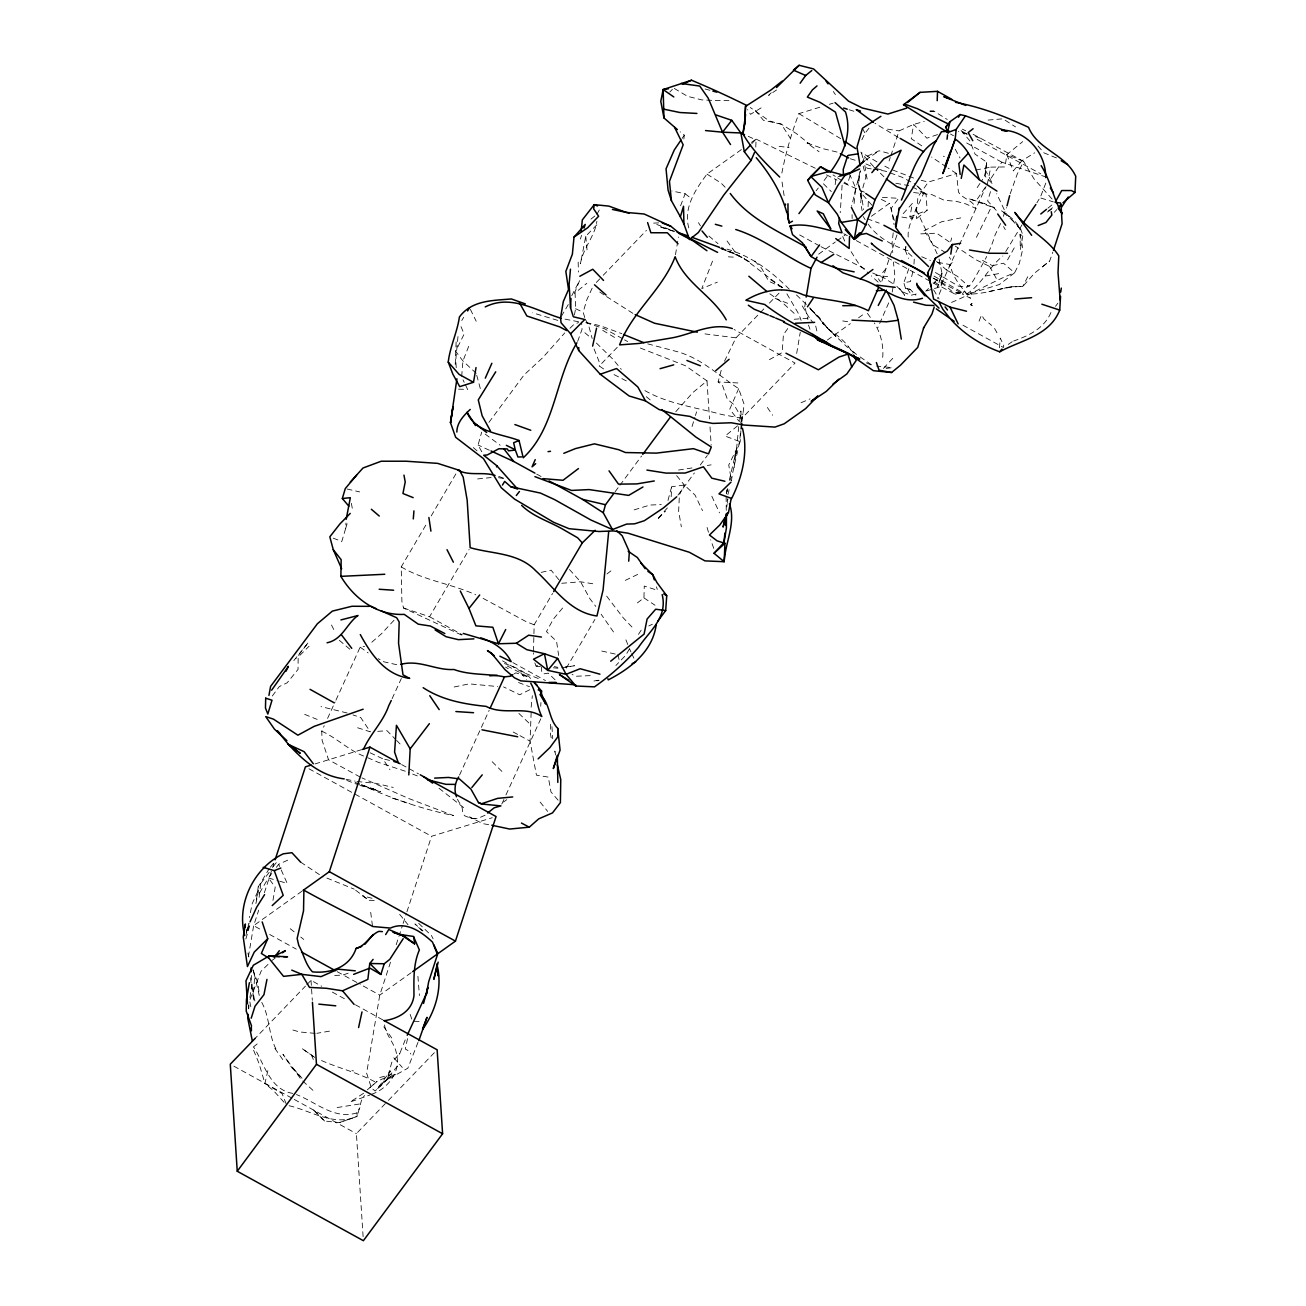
<?xml version="1.0" encoding="UTF-8"?>
<svg xmlns="http://www.w3.org/2000/svg" width="1306" height="1306" viewBox="0 0 1306 1306"><rect width="100%" height="100%" fill="white"/><g stroke="black" fill="none" stroke-linecap="round" stroke-linejoin="round"><path stroke-width="0.75" stroke-dasharray="5 3.75" d="M550.495 724.242L550.381 733.662L551.801 740.975M637.393 602.899L643.956 597.903L644.25 586.067L657.555 590.312L656.477 586.851M740.877 430.751L740.192 441.755L728.732 465.034L731.491 480.788C733.433 463.793 740.159 447.762 740.469 430.686M455.223 364.423L456.137 341.748M868.098 206.756L868.376 199.279M882.676 357.387C883.819 345.551 880.603 332.916 874.318 322.925M985.116 169.6L992.772 184.162L984.887 176.016L986.667 162.14L975.06 154.141L969.787 140.77L959.583 128.674M533.321 654.208L533.403 652.804M371.426 1094.297C387.115 1089.335 400.942 1071.981 396.665 1055.134C395.571 1043.004 384.503 1035.038 384.454 1022.827M671.186 496.688L671.643 486.73L684.344 485.032L695.086 495.17L702.514 510.646M859.266 176.163L858.858 185.044L861.617 200.079L858.009 181.893L860.458 170.629M533.485 651.253L534.154 624.79L552.585 593.43M913.988 264.09L914.282 258.441L905.107 249.968L905.793 246.442M540.733 706.317L540.945 702.514M246.556 934.149L246.916 928.403L246.556 931.929M333.242 538.154L341.797 541.451L345.633 528.522L345.976 522.988M734.886 458.977L735.392 452.154L733.972 470.127M558.086 800.17L550.969 791.893L548.308 777.103L536.44 775.16L530.073 741.171L531.199 711.248M727.458 502.663L727.801 498.827L726.756 506.908M999.465 347.837L1000.282 338.074L1003.792 345.829L1003.465 347.51L960.008 323.594M854.108 203.507L855.528 187.623L849.227 173.323M248.613 1008.64L248.973 1004.869M852.067 214.674L852.132 218.51M531.15 707.215L532.342 695.723M893.206 232.827L892.096 242.949L892.749 252.548M781.853 173.045C785.788 152.884 791.583 132.967 798.88 113.638L821.719 106.651M457.982 336.573L455.761 360.244L456.235 367.672M739.767 420.614L740.877 411.015L741.433 421.267M259.11 897.385L260.727 883.542L258.213 886.954L255.894 903.605L258.849 889.092L252.221 903.621L249.364 917.547M683.854 139.007L684.311 135.155L680.165 131.824M742.037 421.218L744.126 404.289L738.674 388.649C718.888 375.622 701.289 358.481 677.945 351.853L645.719 343.331M861.291 197.777L860.67 202.887L862.14 210.723M842.125 185.158L840.215 212.731M835.171 184.619L836.134 176.93L833.016 174.906M984.887 176.016L986.667 162.14M917.743 198.577C917.775 212.307 907.066 223.212 908.192 237.137M248.548 923.505L247.471 931.439L249.511 923.962M905.515 249.952L905.972 246.687M596.875 224.779L585.757 236.223L580.452 263.779C582.786 248.483 594.883 236.321 596.875 221.318M755.782 147.105L756.092 139.105L751.179 142.599M249.887 997.49L251.911 984.838L251.421 975.468M881.844 281.263L897.091 234.492M248.385 956.825L253.642 925.66L258.702 910.168M272.97 900.389L275.223 887.035L268.383 877.991L271.811 873.42M675.48 254.752L678.483 236.974M796.676 353.436L800.251 332.263M804.725 306.975L805.851 299.009M738.723 426.638L736.094 453.737L736.927 447.893L729.156 480.804M892.21 292.071L894.937 276.66L893.451 262.065M481.8 451.827L478.061 445.02L481.669 432.188M860.099 171.461L851.61 206.217M1022.81 235.945L1020.345 249.577L1020.068 234.313L1022.81 235.945C1020.704 224.257 1010.485 216.404 1000.967 210.478L1014.762 222.249L1021.374 230.411L1005.914 213.237L996.674 193.68M918.02 186.709L926.052 194.202L927.129 210.299L916.6 218.526L909.858 216.878L912.421 203.344L902.838 214.07M574.395 314.991L575.603 308.706L575.081 292.887L586.802 283.32M726.462 493.031L727.148 489.636M987.287 184.309L990.781 167.119L1005.032 166.956L1006.861 154.565L1022.696 141.652M324.557 1121.005L312.967 1109.316L324.557 1121.005L339.266 1122.605L357.191 1116.385L361.403 1100.632L364.456 1095.408M407.521 1038.629L405.333 1049.093L409.529 1051.346L410.802 1054.007M727.344 488.999L726.12 494.729L727.801 488.868M267.861 1070.659L264.922 1083.458L273.64 1090.82L284.12 1102.346M740.649 423.307L742.951 413.61M912.829 271.779L910.429 281.557L903.801 282.733L905.45 288.202L910.184 289.361L915.849 295.172M721.206 370.333L718.12 381.891L722.61 385.743L727.344 399.163L733.907 404.615L741.89 418.295L795.044 363.068L734.086 329.504M908.813 268.661L903.801 282.733M727.866 494.582L729.417 488.673M667.986 500.443L671.643 486.73M390.51 962.179L379.768 995.107L366.611 1073.108L371.459 1088.094L375.181 1091L387.017 1079.393L390.412 1070.855L376.944 1089.335L387.017 1079.393L391.767 1062.398L399.848 1053.338L405.774 1038.515M933.725 278.243L946.23 286.389L955.176 294.16L962.359 292.413L955.584 292.691L955.176 294.16L941.61 286.994L932.957 280.725M950.703 241.447L951.699 237.937M1010.175 193.81L1017.211 174.204L1023.643 161.405L972.872 134.175M584.761 317.521L583.162 312.248L586.704 300.021L592.859 286.683M245.855 939.014L250.344 923.554M345.633 528.522L347.363 522.857M990.503 191.623L987.646 200.961L998.584 212.976M850.059 175.673L847.447 184.211L844.215 182.138M692.049 426.523L694.874 417.365M695.445 415.537L696.588 411.863M939.047 259.012L942.067 273.591L937.479 287.728L941.822 273.281L940.989 289.867L937.479 298.421M264.383 892.733L271.958 869.486M272.595 867.559L273.852 863.674M396.191 944.744L402.509 925.383M403.13 923.44L406.297 913.759M406.917 911.817L431.551 836.281L492.28 817.719M889.092 160.997L890.251 157.487M890.823 155.741L899.083 130.878L913.629 124.413L924.273 121.458M580.37 239.031L581.594 235.374M741.367 149.602L706.987 174.122C694.678 190.545 682.271 209.531 689.584 230.427M246.279 932.19L249.25 923.554M730.038 480.461L731.18 477.131M1003.335 216.323L1006.42 207.556M888.7 302.878L877.779 327.741M937.79 262.392L950.327 264.596C951.715 275.631 959.926 285.312 966.685 293.997C985.54 294.993 1003.645 285.916 1022.696 286.618L1034.744 272.987L1049.649 261.102L1052.832 252.14M680.573 205.809L685.128 193.745L671.872 190.97M568.29 304.543L560.568 317.717M1045.796 183.069L1040.588 196.667L1036.85 202.887M763.863 308.869L735.98 337.83L724.487 361.223M468.691 346.351L462.944 360.978L461.622 377.026L464.185 382.315M738.674 388.649L729.76 409.186L739.441 421.74M916.763 185.664L923.832 192.962L916.159 209.58L916.6 218.526M712.537 261.102L701.812 288.593L717.353 282.161M574.379 293.409L579.652 280.447L571.457 296.266M250.017 999.4L261.118 971.191L269.411 963.028M979.043 321.129L981.573 314.975L984.006 319.023L991.613 325.39M577.644 341.421L582.052 329.324L581.578 322.076M862.221 162.515L864.49 157.422L879.101 150.778L892.341 154.304M360.13 777.021L328.541 759.765L322.092 740.306L321.733 731.197L324.231 725.712M327.577 718.398L335.103 701.959M335.936 700.13L360.162 647.156L364.586 646.454M392.11 698.661L401.334 678.5M459.532 775.111L489.195 710.252M501.782 804.072L505.128 796.774M505.961 794.946L540.994 718.333M934.476 288.544L940.173 286.798L958.62 246.426M959.339 244.891L986.03 186.513M861.862 139.824L864.98 133.277L869.698 127.27M990.209 209.286L975.582 239.063M1000.576 223.538L995.041 235.08A135.955 126.731 -48.7 0 1 987.483 254.768M417.985 1042.4L407.815 1068.243L383.768 1081.58L378.969 1086.951L392.143 1075.377L397.628 1074.267M1027.757 276.774L1022.696 286.618L1010.942 286.732L1004.363 288.169M818.65 254.18L835.301 242.002M596.875 214.38L600.825 207.295M1007.546 259.894L1015.137 246.246M339.266 1122.605L357.191 1116.385L356.962 1112.892L359.934 1107.717M461.557 635.043L403.538 608.008L401.889 601.462L401.236 566.918L427.062 522.971M431.192 515.935L457.002 471.988M403.538 608.008L429.576 616.742L469.132 549.402M566.314 668.117L594.883 619.468M259.6 892.929L268.383 877.991L277.786 880.668M629.394 648.984L625.656 655.318L615.893 665.521M1022.01 224.844L1003.841 254.67M461.753 320.525L463.712 317.325M935.406 272.497L958.555 286.194L966.701 287.173L967.73 285.492L969.558 285.965L973.558 280.235L984.104 261.478A135.955 126.731 -48.7 0 0 986.667 256.466M1046.433 177.143L1001.816 162.189L989.589 180.44M913.612 192.537L931.978 194.692L944.352 200.308L956.139 201.287L965.722 203.867L976.006 208.454C972.937 199.802 962.848 199.279 958.441 192.015L956.514 173.551L928.305 182.056L919.114 195.247M638.471 634.357L641.67 629.378M269.183 872.343L258.213 886.954L269.101 868.8M977.182 187.607L982.683 179.314M977.361 199.002L986.193 185.942M682.091 138.452L684.311 135.155M787.747 328.557L783.42 334.777L782.163 352.555L769.43 359.64M272.317 696L279.288 686.581L287.173 682.777L298.029 669.439L298.176 657.049L309.081 646.176M488.934 422.36L524.098 374.904L542.725 357.681L564.78 332.899M615.11 491.742L618.717 486.877M619.909 485.261L641.556 456.039M677.912 495.203L694.4 472.952M700.294 465.001L707.346 455.468M1050.938 312.526C1044.147 328.41 1028.932 335.675 1013.717 340.98M1055.542 306.322L1057.844 303.221M276.366 867.331L278.651 864.278L289.818 859.234M966.685 293.997C981.475 284.871 989.066 266.93 1002.861 255.992M824.086 180.489L828.918 174.122M936.5 261.363L946.442 269.918L952.433 262.18L949.331 257.102M273.183 866.58L276.97 861.797M270.358 867.217L275.403 860.899M816.087 190.79L818.307 187.999M397.481 1066.153L389.694 1075.491L377.042 1081.482L367.312 1089.841M971.403 304.314L972.105 303.465L970.374 304.543L973.754 306.6L970.374 304.543M562.608 608.025L553.434 619.011L546.43 631.614L556.552 641.295L558.641 655.449M1021.961 160.703L1013.276 170.955L1006.861 154.565L1021.961 160.703L1034.646 152.818M933.97 283.157L942.067 273.591M885.909 268.824L879.983 275.729L875.934 275.256L880.538 281.867M293.785 660.64L308.477 642.307L295.825 658.73M667.366 507.92L657.032 519.657L665.456 511.25M675.806 411.651L693.013 392.404L707.003 380.911L685.732 365.876L636.92 346.694M1048.538 210.805L1054.007 206.593M1054.317 212.323L1056.799 209.597M892.733 358.334L883.019 368.863L892.178 367.639L876.636 366.088M751.799 143.66L755.554 139.66L756.664 141.277M596.271 282.504L601.854 276.709M603.241 275.256L646.47 230.362M603.65 368.961L599.274 365.99L618.228 346.302M769.446 303.074L781.984 290.046M253.772 1039.805L305.441 986.128M306.828 984.691L311.008 980.349L321.733 986.259M363.117 1236.668L356.407 1133.657L387.033 1101.84M388.421 1100.403L437.135 1049.795M669.798 92.04L672.378 89.396M771.258 92.759L768.597 95.387L776.531 89.967M394.004 620.268L381.646 633.59L370.529 643.352M569.971 328.263L573.987 324.329L578.509 322.566M925.758 291.205L928.582 288.528M363.607 1093.285L349.959 1102.068L369.712 1095.114M370.006 1087.474L377.042 1081.482M737.531 425.854L725.108 436.057L740.192 441.755M1047.918 208.193L1053.632 203.54M257.184 1043.935L252.548 1047.673L259.029 1063.459L264.922 1083.458L282.08 1093.595L286.732 1105.219C308.543 1109.496 328.9 1124.401 351.918 1118.442M590.949 219.114L595.389 215.572M387.017 1079.393L392.143 1075.377L383.768 1081.58M1042.71 266.506L1049.649 261.102M606.964 573.954L611.224 570.673M272.187 960.302L275.109 958.163M503.512 802.047L506.761 799.68M836.95 240.826L845.145 234.982M871.38 216.274L889.419 203.41L878.105 197.826M827.318 340.066L850.337 323.659M858.548 317.799L865.127 313.097M301.964 891.198L253.642 925.66L260.743 929.578M411.21 972.676L379.768 995.107L362.007 985.328M865.388 160.312L879.101 150.778M1047.461 212.013L1054.024 207.507M1008.216 344.425L1012.199 341.699M761.088 107.892L750.509 114.34L747.522 109.573M848.492 346.857L847.529 347.412L828.69 329.357C838.044 335.528 847.48 343.266 852.802 353.257M514.074 673.912L515.935 672.851L528.783 677.161L505.977 665.325M1020.068 234.313L1022.843 248.728L1019.349 263.404L1014.599 272.807C992.087 281.574 971.484 294.34 949.087 303.449M923.962 230.868L941.74 221.71L960.792 217.89M529.779 689.731L519.706 694.759L503.561 686.907M625.296 580.37L637.769 574.379M648.788 625.966L652.347 624.252M485.065 815.222L477.278 818.682L470.895 818.225L464.544 815.76L462.814 813.001L462.095 807.5L457.018 798.586M801.084 402.738L810.014 398.901M966.701 287.173L969.558 285.965M909.858 216.878L927.129 210.299M348.147 973.231L342.776 975.043L331.398 975.647M937.512 134.616L926.868 138.191L913.629 124.413L911.262 138.648L922.885 146.631M634.145 509.879L649.882 505.047L661.26 504.589M829.343 104.317L833.146 103.158M896.847 286.324L902.005 291.679L910.902 295.254L917.383 293.768M926.868 290.863L932.566 289.116M314.926 763.945L363.59 749.056M970.929 293.197L999.368 284.545L1014.599 272.807L1003.449 263.192L989.556 266.408L975.909 259.747L955.225 246.083M379.687 1077.564L391.865 1074.218M329.455 1031.152L316.819 1033.324M1010.942 286.732L987.907 291.793M541.206 572.371L551.099 570.167L560.568 581.823M454.161 686.989L469.197 683.871L497.815 686.564M975.68 170.074L990.781 167.119M359.362 1104.027L334.124 1108.027M985.116 276.088L999.629 273.444M534.84 662.926L536.064 666.076L541.402 665.146M843.072 175.804L836.134 176.93L842.599 181.093M707.281 465.475L711.101 464.854M658.616 222.885L653.441 223.13L672.051 230.493M678.516 470.046L692 467.94M598.866 680.214L593.463 681.063L599.013 680.622M565.204 666.991L574.542 665.734L558.854 668.297L553.303 667.807M477.637 478.927L491.17 477.555M988.103 120.087L1002.943 118.813L1015.546 126.911M356.962 1112.892C333.912 1119.879 316.297 1102.182 296.397 1094.559M561.743 583.276L580.582 581.79L594.41 584.011M794.228 319.252L809.475 318.125L813.214 322.892M377.761 731.344L387.049 730.723L395.212 739.033M590.198 675.626L575.603 676.263L572.044 674.369M920.779 233.856L936.745 233.203L953.723 245.022M315.072 1033.356L299.694 1031.969L291.532 1029.65M930.101 111.19L933.888 111.124L947.258 119.466M728.977 100.676L713.68 100.415M929.856 111.075L933.888 111.124M458.553 389.155L467.597 389.368L465.034 384.078M737.857 382.952L718.12 381.891M372.03 898.267L362.725 895.916L368.896 900.258L376.014 900.471M419.079 1021.455L412.549 1021.194L409.513 1012.607M711.688 100.333L701.812 99.893L687.511 96.318L673.667 88.073M882.383 197.369L898.61 198.332L891.312 208.209L894.088 224.73M728.324 256.825L736.258 257.298M356.979 781.527L375.72 783.322L393.237 787.436M779.143 146.403L789.085 147.415M578.525 321.749L563.278 318.811M882.693 276.056L887.688 276.66M955.584 292.691L962.391 293.491L932.092 277.59M536.064 666.076L540.358 666.648M470.895 818.225L475.237 818.829L469.507 816.968L482.649 823.596L489.979 824.919M887.509 129.147L899.083 130.878M842.745 320.933L850.288 322.109M498.419 477.702L505.177 478.747L498.5 476.315M871.233 168.882L867.233 168.245L864.768 165.323M873.224 169.209L885.223 171.119L901.744 177.126L915.343 184.211M901.875 217.074L912.665 218.82M741.89 418.295L721.794 414.524C695.723 407.276 667.774 404.011 643.94 390.053M351.934 1070.659L353.551 1070.936M895.818 183.248L908.731 185.615M735.98 337.83L702.399 333.585M346.025 779.274L355.15 781.151M347.151 712.994L320.998 706.611M554.299 666.582L557.842 667.35M601.805 651.057L616.04 654.224M292.789 1093.4C269.999 1089.792 264.465 1064.08 253.87 1047.379M586.133 322.533L600.14 325.684L621.836 333.667M396.697 664.705L383.882 661.799L378.218 658.681M905.45 288.202L910.184 289.361M347.102 488.999L359.672 491.921M384.715 759.259L392.355 761.055M557.809 320.394L532.668 312.82M837.015 152.051L822.649 148.59L807.092 143.007L819.091 151.757M921.154 180.277L928.305 182.056M585.953 322.762L604.433 328.737L623.076 338.94M705.126 89.004L710.937 90.571M867.249 218.771L879.134 223.114M721.385 248.94L735.441 253.756L750.64 262.604L735.441 253.756L722.479 248.907M504.442 663.595C513.993 666.533 524.049 670.582 530.579 678.467M279.664 881.207L287.189 883.362L278.651 864.278M967.158 134.224L958.392 131.563M876.897 168.621L885.223 171.119M361.631 784.808C390.918 798.423 421.789 808.985 453.492 815.564L408.925 798.586L361.958 777.886M850.353 158.777L857.177 160.85M1040.866 198.055L1053.289 201.842M673.423 231.276L659.204 226.558L676.59 231.995M913.629 178.057L890.545 169.16M849.096 109.753L854.597 111.467M721.287 247.895L742.82 257.804M789.297 289.246C769.969 269.918 748.779 254.213 721.859 247.765M392.29 798.129L409.904 803.729M357.615 727.769L370.333 731.833L360.701 717.516L352.963 714.937M555.066 679.806L548.194 673.145L543.198 673.961L541.663 671.235L541.484 667.17M370.741 788.089L376.814 790.163L361.011 784.694L380.601 791.763L359.901 785.412M538.317 678.532L521.845 671.937L502.337 660.738M405.284 771.226L378.12 762.263L366.268 757.072M718.79 247.52L739.033 256.074M321.733 731.197C336.899 737.972 348.865 750.558 364.619 756.435M359.803 784.139L354.334 782.163L359.346 784.057M326.875 878.073L354.187 889.125M518.498 682.548L529.469 686.678M417.349 775.911L408.321 772.434M346.808 780.449L358.024 784.694M943.373 156.181L944.369 156.557M787.665 303.319L775.144 298.421M864.441 192.211L842.484 182.562M534.154 624.79L525.926 621.542L481.588 597.544M304.673 714.366L317.162 719.394M1056.44 157.944L1043.935 152.851L1037.78 145.717M921.758 256.76L930.443 260.482M807.092 143.007L809.41 143.954L796.301 133.506L781.331 124.168L769.365 120.968L750.264 107.484M401.236 566.918C424.515 580.746 451.468 583.7 475.678 594.801M865.943 163.968L875.085 167.837L884.946 177.812M489.326 450.227L478.061 445.02M866.188 362.79L872.751 365.696L858.156 355.575M374.887 1081.809C356.848 1071.997 336.621 1067.835 318.207 1059.003M748.224 136.33L755.554 139.66M826.437 174.824L836.983 180.114M907.85 250.719C891.378 245.283 875.379 236.402 866.156 221.024M782.604 287.614L768.646 281.182L761.61 268.22L752.436 258.637M872.686 273.003L884.554 278.211L895.459 285.312M575.603 308.706L583.162 312.248M626.292 380.895L612.53 373.81M962.359 129.163L965.771 130.829M884.831 166.156L889.108 168.409M815.254 168.229L756.092 139.105M912.29 186.872L926.052 194.202L923.832 192.962M982.52 260.4L991.695 265.298M819.352 245.822L796.448 233.17M821.05 246.72L866.237 269.591M966.995 133.979L959.698 130.061M1001.816 162.189L964.775 141.946M977.166 139.383L1040.849 173.878M876.963 161.879L860.752 152.133M513.209 732.013L518.27 734.756M519.951 735.67L530.073 741.171M624.529 339.854L627.68 341.584M843.807 233.741L847.365 235.7M856.295 240.614L877.714 252.401M879.493 253.38L931.243 281.884M933.023 282.863L940.173 286.798M536.701 474.111L541.99 477.017M429.576 616.742L462.357 634.798M512.85 662.583L545.451 680.557M401.644 764.565L418.508 773.854M308.983 768.793L431.551 836.281M269.624 934.459L296.282 949.135M337.128 971.631L360.227 984.349M332.328 992.087L346.759 1000.021M355.428 1004.804L384.291 1020.688M233.839 1066.169L292.462 1098.444M294.242 1099.423L356.407 1133.657M950.49 134.028L953.511 135.71M370.12 752.795L382.805 758.802L389.955 769.658M798.88 113.638L840.754 138.697M898.25 137.424L874.889 123.27M505.536 667.105L508.312 668.737M946.442 269.918L957.527 276.431L967.73 285.492M934.002 276.088L962.359 292.413M602.735 330.353L617.624 339.266M956.514 173.551L948.107 168.099M485.195 434.098L500.149 445.215M945.642 252.711L932.778 244.728L925.562 232.517M770.556 279.664L781.951 287.091M300.674 862.172L323.023 876.995M946.475 167.021L931.602 157.03M643.956 597.903L655.008 605.233M599.764 292.038L604.841 295.434M606.539 296.56L633.394 313.669M584.859 332.752L591.063 338.025M313.685 1056.636L301.768 1048.375L314.844 1057.485M706.987 174.122L721.124 183.118L725.434 187.542M360.162 647.156L368.161 652.902M782.065 287.647L744.094 258.555M878.154 282.129L871.363 275.876M769.854 293.801L782.425 302.649L794.293 313.473M355.656 890.235L368.896 900.258M685.128 193.745L691.201 198.43M856.54 354.448L850.043 349.322L854.402 353.142M290.226 928.713L294.732 932.288M300.755 937.055L303.776 939.438M708.929 236.059L718.022 243.683M646.339 396.681L652.037 401.481M339.331 640.315L352.261 651.302M439.045 788.285L465.867 809.377M473.311 447.566L479.041 452.627M312.918 1090.314L301.262 1079.638L282.961 1054.301L291.842 1067.769L302.339 1078.609L292.087 1067.002M860.654 266.065L868.686 273.427M476.2 373.336L462.944 360.978L455.631 351.281L464.12 334.107L460.528 325.455M596.418 343.07L613.004 359.313L621.297 369.337M422.279 930.949L414.933 923.946L422.964 930.835M518.874 713.419L531.379 725.385M796.448 294.944L808.202 306.224M418.687 923.358L431.519 935.667L433.102 938.834M823.433 183.787L831.334 191.623M492.166 761.708L504.002 773.495M396.567 740.404L400.664 744.567M819.368 318.501L809.149 307.726L818.764 316.787L827.71 328.361L835.938 336.344L822.535 323.202L827.71 328.361L809.687 307.645M631.957 627.027L623.158 617.722L605.315 594.361M393.792 1057.778L402.297 1067.443M873.681 166.613L861.585 153.292L863.07 158.483M569.481 569.53L580.582 581.79L590.002 598.866L595.797 606.441M871.967 205.205L861.34 193.223L858.009 181.893M520.67 672.802L526.481 679.463M1052.048 199.002L1033.846 178.661L1023.643 161.405M399.669 914.331L408.027 924.762M676.606 475.645L684.344 485.032L679.398 494.86L678.647 511.25L681.34 526.808M755.374 110.406L763.39 120.266L781.331 124.168L790.146 138.012M540.145 802.064L547.655 811.401M907.409 288.659L911.686 295.499M613.494 631.957L601.168 614.261M902.005 291.679L904.65 295.336L899.589 288.348M727.05 240.973L736.029 253.364M867.413 313.326L873.175 321.325M383.817 1026.777L391.751 1038.009M274.848 1048.375L283.892 1061.19M833.31 91.534L835.432 94.603M767.373 407.456L772.613 415.259M851.104 251.683L858.646 263.6M698.465 222.64L700.44 225.84M863.233 216.518L865.143 219.686M933.578 289.801L939.079 298.976M802.243 305.898L809.475 318.125M1003.53 226.607L1005.277 229.611M786.898 293.817L799.011 314.517L801.068 320.329M989.556 266.408L997.164 279.974M585.202 319.203L588.451 324.786L592.173 338.483M955.208 149.178L960.041 157.977M994.584 328.41L997.262 333.373M331.495 625.019L335.413 632.757M862.466 128.266L864.98 133.277M594.067 348.98L599.013 361.354L599.274 365.99M470.389 309.408L476.2 321.26M252.76 969.787L257.674 982.292L259.453 994.601M629.427 648.658L630.978 651.972M631.761 653.637L634.863 660.281M711.819 496.231L719.508 512.834M261.771 1002.437C269.901 1017.145 268.35 1034.744 276.268 1049.616M905.107 249.968L908.552 258.425M970.57 292.479L971.501 294.568M937.186 253.854L916.159 209.58M842.729 236.5L845.113 241.969M311.35 1054.954L313.505 1059.917M713.762 548.373L710.66 539.77M625.917 639.842L628.725 646.894M805.28 308.526L807.892 319.546M808.479 325.063L809.981 329.259M707.068 527.444L708.619 532.734M254.278 974.047L259.274 995.433M476.739 375.295L480.445 389.074M617.82 654.633L619.648 661.685M254.915 1000.967C251.307 990.617 256.89 979.386 252.956 969.15M863.152 166.107L865.911 176.865L861.34 193.223L863.544 209.597M247.911 953.07L248.875 956.874M250.295 977.77L253.919 1000.886L251.715 983.385M815.711 326.076L817.605 334.075M784.122 195.606L781.706 179.836M894.3 220.436L889.419 203.41M249.838 1001.882L251.274 1009.048M351.363 503.316L352.751 510.809M555.572 755.015L554.87 751.081L555.344 754.933M864.85 165.487L867.266 180.016M370.692 912.306L372.504 926.183M585.757 236.223L587.21 251.715M551.948 726.609L552.732 738.772M417.92 976.349L419.422 995.547M707.003 380.911L709.485 418.981M710.007 426.997L711.182 445.036M311.008 980.349L312.314 1000.331M248.597 1004.918L248.777 1008.885M578.166 262.082L578.444 272.04M726.136 496.639L726.25 511.903M975.484 136.64A300.2 279.843 -48.7 0 1 982.945 138.991M399.848 1053.273L399.407 1054.138L399.848 1053.338M964.285 291.058L962.391 294.128L970.554 298.29L964.285 291.058M984.479 203.589L968.709 198.626L994.437 207.915L984.479 203.589"/><path stroke-width="1.5" d="M539.149 688.589L545.712 704.048L540.064 694.433C550.495 703.82 548.406 718.855 557.744 728.373L557.727 736.992L549.842 747.669L538.105 758.868M677.39 129.604L663.954 117.932L663.154 89.559L691.511 80.221C710.252 88.073 728.634 96.481 746.869 105.541M726.446 514.172L726.397 528.163L723.932 542.643L714.023 553.287L724.177 561.711C725.254 542.431 736.16 522.873 729.45 503.79M838.86 379.148L826.274 391.408L811.173 401.432L817.817 395.979L805.639 408.598L784.204 423.797L774.98 427.095L744.061 425.054L731.278 422.769L712.815 423.422L699.69 421.038L689.976 416.402L675.153 414.231L659.122 409.562L645.49 400.893L629.149 395.996L600.254 374.251L578.721 350.514L578.77 347.576M444.84 633.557L430.376 626.031L418.246 624.154L404.24 614.375C377.32 615.73 354.22 598.834 340.866 576.354L341.16 559.719L333.275 549.695L329.814 536.831L339.984 523.853L350.237 513.405M458.684 776.972C454.847 782.816 453.917 790.244 456.512 796.774M849.52 236.664L849.145 248.45L835.758 238.59M1060.733 292.071L1061.305 288.104M937.202 100.676L937.528 91.338L920.077 92.351L907.507 102.521M608.694 531.526L603.062 590.034L596.94 615.991C569.579 612.253 554.577 587.912 535.77 570.804C518.384 552.536 492.476 554.136 470.16 547.671L467.173 500.198L463.189 477.114L459.565 470.405L437.641 463.369L406.084 461.214L381.254 461.214L363.003 468.005L350.286 482.094M730.985 482.143L718.969 493.897L731.229 498.337L728.422 512.85L719.884 524.898L709.468 535.019L717.125 540.864L724.944 543.296L724.177 561.711L704.979 560.878L689.307 552.258L628.072 533.207L613.412 530.922L598.915 531.509L569.057 528.701L553.532 522.237L514.515 499.088L501.259 487.742L483.465 458.635L455.647 437.281L450.505 422.72L456.92 378.805M578.721 350.514L570.608 333.781L584.761 319.513L573.334 316.77L570.559 307.938L570.983 298.437M779.698 177.061C766.279 163.805 752.158 150.288 742.934 133.783L744.698 124.364L745.53 106.39L771.03 89.934L782.163 81.135M1062.97 202.74L1074.985 192.472L1075.72 176.277C1065.761 154.353 1037.584 149.619 1028.557 127.335C1005.293 116.414 980.594 107.01 955.535 102.325M725.663 525.453L726.267 513.813M245.201 926.982L245.365 923.979L243.243 937.055L247.438 966.554L254.246 952.107L267.73 938.736L262.18 921.922M541.37 694.89L541.582 691.086L534.285 682.614L537.141 685.34M951.241 319.839C964.334 334.352 981.394 345.111 999.727 351.804C1021.194 339.984 1049.436 335.936 1059.737 310.093L1060.554 296.364M346.204 519.282L350.334 497.7L342.335 498.5L345.29 488.575L356.636 475.123M628.725 561.172L629.345 551.703L622.211 535.787L616.693 530.709M657.93 621.003L665.685 610.571L666.729 595.732L656.983 582.607L652.755 574.705L640.887 563.131M413.3 518.923L413.937 510.891M429.38 723.671L410.182 748.86L408.794 774.931M570.461 269.199L569.09 284.43L570.559 307.938M248.091 1014.305L247.732 1018.076L252.385 1041.257M744.698 124.364L745.53 106.39M584.027 228.06L585.251 224.403L574.02 237.055L572.371 254.197L565.841 271.419L568.518 289.524L563.31 301.555L560.568 317.717L561.041 322.745L570.608 333.781M723.932 542.643L724.895 533.093M581.154 231.374L582.329 219.898L594.23 204.65L608.776 206.087L626.358 212.437L644.152 214.004L670.811 226.248L679.136 233.023L717.598 252.385M947.046 139.22L947.536 134.861M1001.637 130.241L1006.893 131.286L965.444 115.826L956.172 129.441L955.192 139.04L942.867 173.535L944.793 168.833M1060.146 300.119L1058.023 272.481L1058.791 255.878C1047.543 238.312 1026.973 229.644 1014.893 212.405L1031.658 235.309M741.106 428.841L741.792 423.128M895.508 226.46L896.863 216.241M742.934 133.783L745.595 114.618M839.448 218.086L838.681 223.457L842.011 232.762C825.017 230.28 807.532 222.298 790.081 226.003L792.53 234.639L802.325 242.704L811.075 256.531L821.196 262.506L836.64 268.285L854.173 271.86M456.839 432.057C456.855 422.703 463.777 415.422 470.225 409.431M950.801 254.131L952.237 244.581L960.628 243.308M806.177 297.099L811.01 268.399L817.017 257.2M845.292 229.725L854.304 239.357L857.634 219.686L867.282 210.282L872.392 207.67L875.02 199.736L892.325 169.111L901.107 150.255L883.901 158.728L871.869 172.637M525.322 303.89L511.364 298.96C492.64 300.609 471.809 300.119 459.402 316.999C457.214 332.377 450.048 346.498 448.236 362.089L452.872 374.169L459.712 386.641L473.507 382.283L476.037 367.557M249.381 982.716L246.442 999.678L246.23 1011.122L251.601 1026.092M268.954 695.38L270.587 686.417L317.391 623.746L332.377 611.11L351.967 606.262L369.125 606.343M426.605 994.029L427.878 987.352L423.552 1003.4M266.963 979.386L263.959 994.65L255.013 1006.208L251.209 1018.207M668.411 88.824L663.154 89.559L660.787 101.329L663.954 117.932M899.361 207.556L895.818 227.685L913.498 252.091L928.533 266.506M724.879 518.253L723.083 527.069L727.442 512.638M358.579 1027.561L361.991 1011.921M592.63 346.123L596.564 328.181M965.444 115.826L960.073 114.553L949.919 121.736L947.487 132.657L956.172 129.441M1007.04 205.793L1009.636 195.704M496.525 466.911L496.802 465.736L483.677 455.239L487.236 454.961L498.843 448.758L507.267 448.921L508.54 450.831L515.201 450.08M966.505 311.22L950.017 307.106L933.594 299.074L929.807 280.202L934.427 260.922L935.504 258.18L947.389 251.013L952.237 244.581M438.163 962.13L433.87 979.32L436.694 966.391L438.359 975.99L437.004 968.301M676.737 496.786L663.432 507.936L644.364 520.702L634.602 523.837L626.602 524.098L612.465 529.55L603.241 512.736L605.494 504.736L613.902 493.374M949.495 131.269L941.495 131.677L933.578 145.293L920.959 175.379L898.887 209.662M830.061 172.49C843.023 155.479 852.377 133.408 845.504 111.973L835.04 102.57M656.249 624.399C652.788 651.172 630.749 668.297 608.27 679.887L607.878 678.793M923.75 327.561L917.743 347.396L900.487 365.207L891.59 372.504L873.371 370.692L848.492 353.371L832.51 345.91M683.92 224.012L680.377 216.78L683.511 206.25L683.92 224.012L689.519 239.569L698.335 232.533L723.883 194.904L751.015 160.491L754.493 152.59M945.446 167.25L955.192 139.04C968.595 148.166 974.962 164.474 979.157 179.591L996.951 191.084M859.626 168.996L844.802 175.526L829.441 171.315L820.576 166.793L810.748 176.539L821.882 187.248L828.445 202.724L837.26 214.168L841.293 222.412L854.304 239.357C865.845 232.631 866.743 218.51 872.392 207.67M353.632 974.358L369.908 968.105L380.895 974.456L384.242 963.746L389.825 959.339L403.228 938.655M847.61 155.969L843.268 169.323L843.35 175.216M275.109 859.805L305.424 766.834L311.122 765.104M303.008 890.463L329.324 871.69L369.957 747.114L400.142 763.749M412.68 971.631L455.451 941.12L496.068 816.56L420.205 774.785M934.231 307.057L931.929 314.093L923.489 328.084M1053.469 250.344L1062.088 223.75L1061.043 204.258L1058.415 207.344M961.232 178.416L963.893 165.013L979.157 179.591M945.038 165.895L950.393 151.627M535.231 459.647L532.064 466.83L535.689 463.695M422.54 1029.046L426.997 1017.341L418.834 1040.653M382.413 931.619L378.838 931.358C369.778 935.259 366.153 945.626 356.097 948.45C349.665 967.322 330.434 973.754 312.444 971.844C305.261 964.187 303.792 954.131 298.796 945.462L297.148 938.459L303.531 910.788L303.906 890.202C326.647 902.952 349.992 914.249 372.847 926.525L390.396 928.076C406.003 920.893 421.56 931.815 432.515 942.132L437.51 954.506L428.678 981.737L426.491 993.491L407.227 1035.25M901.401 200.079C910.674 179.395 914.527 153.308 935.929 140.983M267.73 938.736L261.363 953.445L269.085 958.343M878.628 287.434L868.408 310.763C848.149 300.2 824.641 300.625 803.386 294.878C784.041 285.981 763.422 289.785 745.906 300.282L764.663 304.461C783.927 319.66 806.488 329.847 827.22 343.119L783.518 322.125M485.293 378.136L491.856 363.28M250.034 921.856L256.645 907.262L264.596 894.61M731.621 498.565C742.347 476.902 748.469 452.186 742.428 428.205M391.278 700.489L388.731 705.762C383.148 721.859 370.48 733.694 363.59 749.056M490.028 708.407L504.442 676.9L510.368 676.214L512.834 674.68M931.113 286.504L927.635 272.791L935.504 258.18M285.916 671.349L288.397 666.354L271.632 690.205M505.7 629.557L498.451 643.76L463.255 633.443M878.252 305.441L886.301 290.128M576.909 342.792C554.838 379.213 555.605 427.503 523.249 457.818L519.037 440.497C500.737 433.494 475.792 432.939 467.009 412.337L475.759 425.609L473.996 422.915L486.697 432.498M422.769 1029.177C435.959 1010.485 442.881 986.552 436.792 963.959M553.613 591.683L582.28 542.888L595.177 530.285M958.49 117.23L960.073 114.553M495.725 371.802L478.274 399.897L482.126 415.749L490.485 430.947M467.613 310.926L469.556 307.726M502.435 485.081L504.687 481.408L510.728 486.714L517.633 489.064L496.802 465.736M798.946 213.613L814.095 193.223M385.645 934.574L388.813 929.513L404.223 936.027L414.606 943.846L413.692 936.484L400.844 934.59M1035.838 204.52L1023.055 223.097M1068.226 197.026L1061.549 207.23L1061.043 204.258M807.467 306.796L813.197 298.241M833.048 383.964L846.827 373.989L856.197 360.456L853.651 355.052M680.965 140.101L674.271 149.994L666.044 168.817L668.084 190.17L671.431 200.7L680.377 216.78M300.674 862.172L291.924 852.704L283.288 853.814C254.131 867.592 236.043 903.883 244.761 935.602M844.802 175.526L837.619 185.876L828.445 202.724L815.352 194.969L807.663 180.342L810.748 176.539L829.441 171.315M947.846 124.527L945.642 127.319L948.319 133.065M800.121 83.225L805.671 75.487L811.777 70.557M373.255 934.492L364.978 944.222M819.531 244.973L811.075 256.531L803.729 244.614M642.764 454.406L670.419 417.071M383.85 1020.443L437.135 1049.795L442.603 1133.755L363.378 1240.7L237.251 1171.253L316.476 1064.308L312.444 1002.339M274.554 957.102L279.321 950.719M327.055 642.781C342.564 639.63 346.71 623.468 358.04 615.501L340.915 619.926M945.642 127.319L949.919 121.736M516.327 495.513L519.413 491.513M705.55 130.567L722.528 132.184L731.784 120.332L740.877 132.983L744.306 151.659L751.015 160.491M854.304 239.357L859.381 232.925L861.225 233.203M541.451 637.05L528.685 635.189L516.376 643.254L498.451 643.76L492.852 627.272L475.906 625.852L468.968 608.433L479.694 594.981M999.727 351.804L1001.947 349.077M373.108 959.388L369.745 963.518L367.851 979.402L342.547 990.813L326.402 988.283L309.473 987.401L301.8 974.341L291.744 970.129M471.858 787.502L482.224 774.866M557.646 658.42L547.72 670.353L533.501 659.22L544.455 653.702L557.646 658.42L566.069 674.32L575.848 686.009L594.475 686.858C610.604 675.512 625.541 662.289 638.454 647.368C649.735 630.716 667.839 617.624 662.175 594.605M968.317 153.21L958.8 163.511L960.171 174.482M744.306 151.659L750.558 144.999M807.663 180.342L820.576 166.793L828.347 171.87M255.339 1038.188L230.28 1064.21L237.251 1171.253M776.58 87.502L799.141 65.3L813.589 68.924L848.541 101.15L862.368 108.006L887.9 114.046L906.756 108.104M272.203 905.58L283.206 895.345L274.276 870.661L263.175 867.331M857.014 167.527L864.131 160.964L851.104 172.261L839.872 175.755M714.023 553.287L724.944 543.296M491.807 825.245L509.683 829.049L529.289 827.171L538.709 818.862L552.503 812.903L560.388 802.635L560.764 779.617L557.336 764.826M817.017 85.902L812.43 89.869L807.353 97.085L820.103 102.374L835.481 112.136L845.031 145.994M715.623 370.806L729.091 359.313M799.141 65.3L793.428 70.132L805.671 75.487M487.611 813.067L494.141 807.81L500.949 805.9L481.62 804.006L478.502 802.586L470.927 789.118L459.353 778.898L448.448 777.445L434.637 778.115M1040.784 213.988L1046.498 209.352M920.077 92.351L903.491 104.709L947.519 132.314M610.686 661.195L644.103 634.063L647.107 619.028L655.677 609.216L665.685 610.571M973.101 128.723L968.203 132.543L972.79 140.722M578.46 468.576L563.017 480.281L543.035 478.633M832.902 265.738L842.892 272.807L860.311 278.913L872.898 269.477M282.439 952.809L285.377 950.67L273.411 956.563L269.134 955.943L253.331 965.248L245.969 980.839L247.487 1003.743M574.02 237.055L587.586 227.832L598.621 216.225L593.659 208.878L594.23 204.65L597.528 205.973M821.196 262.506L833.783 254.295M787.959 203.769L788.04 218.853L789.232 223L792.448 221.22M579.799 276.284L592.761 269.265L603.535 280.447M632.104 663.644L635.647 661.946M682.581 84.139L691.511 80.221M880.897 116.299L862.466 128.266L856.981 147.072L860.148 165.797M519.037 440.497L513.633 442.75L515.266 449.77L506.353 445.33M563.8 453.313L575.375 448.627L594.442 443.844L618.783 449.737L625.46 452.545L656.347 453.117L693.453 448.66L708.538 453.868L711.313 447.027L695.984 437.135L661.783 409.562M274.276 870.661L280.839 868.017M1038.156 225.563L1045.943 222.51L1051.852 215.066L1051.281 211.719M356.097 948.45L361.778 946.442M600.254 374.251L616.563 368.537L637.85 386.984L645.49 400.893M384.291 1020.688C398.199 1018.664 412.01 1011.334 413.969 995.694C413.937 980.398 412.99 964.742 419.373 949.935L413.806 937.202M548.047 451.631L550.512 451.305M363.15 709.207L314.109 726.381L297.899 735.196L273.411 719.116L265.738 716.619L274.423 729.123L286.912 740.649M362.366 749.432L369.957 747.114M485.228 306.91C511.413 293.785 536.57 311.057 561.368 318.338M642.96 486.975L628.676 495.398L589.137 489.587L571.555 490.436L534.921 476.657M660.069 368.684L673.716 364.847M856.997 235.243L866.351 233.448L882.301 240.941M654.29 480.967L636.757 483.922L618.489 484.134L609.037 470.846M841.293 222.412L857.634 219.686L866.025 225.024M848.198 155.365L857.764 153.879M901.287 339.119L898.218 320.264L886.431 321.798L851.969 320.133M512.719 796.938L497.651 798.358L481.473 803.761L478.502 802.586M1014.827 299.041L1031.593 297.703M489.815 675.839L497.26 675.316M400.632 664.411C419.373 659.301 435.665 670.615 453.9 669.488C470.193 675.496 488.15 673.439 504.442 676.9M876.359 290.716L884.309 290.242M922.493 298.29C898.25 305.849 881.599 284.79 860.311 278.913M473.898 638.863L458.308 639.662L446.097 636.724L435.094 629.916M795.452 323.235L814.634 322.353M340.866 576.354L384.78 574.265M521.584 456.904L517.943 457.002L515.56 450.603M903.491 104.709L905.336 104.317L917.514 108.757L949.38 124.478M842.745 305.735L855.642 305.522M548.895 682.434L556.046 682.401M1007.579 253.315L989.328 253.266L969.509 250.017M455.288 784.384L445.95 784.335L427.682 779.796M273.411 956.563L279.468 956.661M283.5 956.71L287.549 956.776L269.134 955.943L268.008 957.037L283.549 976.366L301.8 974.341L321.047 976.627L338.107 969.183L355.281 970.831M384.242 963.746L369.745 963.518L380.895 974.456M939.014 308.151L926.248 295.678L924.746 295.629L917.628 287.059L916.812 283.271M933.872 305.506L926.052 305.261L913.547 302.143M681.063 83.453L699.771 86.065L708.211 98.179L722.528 132.184L740.877 132.983L744.551 134.665M696.931 113.442L679.953 112.528L663.987 109.198M455.892 711.541L473.539 712.717M379.181 589.251L393.612 590.23M575.701 684.801L520.784 680.867L514.531 677.863L504.932 669.586L491.382 653.131L487.465 650.584L494.272 655.661M318.827 1004.134L335.773 1005.832M1060.603 203.001L1055.068 202.381L1061.729 190.529L1071.344 190.545L1074.985 192.472M459.565 470.405L458.047 470.242C469.589 476.347 482.845 471.45 495.056 475.449M876.783 285.083L895.198 287.336M1001.735 130.176C1026.63 130.143 1046.106 153.455 1045.698 177.567M646.927 470.078L666.044 473.099L685.209 473.033L703.428 466.797L711.819 478.192L724.895 481.261M721.843 226.118L715.313 224.306M529.289 827.171L521.453 823.058M891.59 372.504L879.052 370.186L876.391 362.546M481.979 729.809L517.698 736.78M605.494 504.736L582.558 499.365L549.042 480.902M599.944 674.19L580.142 668.721L566.069 674.32L547.72 670.353L544.455 653.702L526.889 649.719L516.376 643.254M344.213 778.898C320.868 776.042 303.384 760.68 288.169 744.142L300.233 753.268L288.512 744.469L277.296 730.756L280.039 733.58M732.356 328.557C712.08 322.158 691.854 334.156 672.443 337.797L639.075 343.445L619.583 344.882C632.022 311.661 662.534 289.769 675.153 256.727C684.899 283.337 713.223 295.989 726.234 319.872M612.432 209.466L629.198 213.009M1059.737 310.093L1041.862 304.216M510.728 486.714L540.472 493.08L554.479 499.545L591.014 520.066L612.465 529.55M712.88 91.094L716.749 92.138M697.29 332.181L654.518 323.235L635.173 314.599M393.824 761.48L398.265 762.72L394.592 752.109L396.453 725.303L410.182 748.86M944.058 96.775L965.722 105.427M843.578 108.023L847.251 109.165M719.492 247.34L691.919 237.284M944.124 96.873L951.748 99.305L937.528 91.338M394.412 932.729L401.269 934.982L414.606 943.846M392.861 932.223L404.223 936.027M860.507 111.059L856.23 109.606L873.388 122.307M716.031 114.961L731.784 120.332M662.289 223L670.811 226.248M677.177 232.239L688.344 236.043M643.825 342.678L623.599 334.499M905.352 189.697L896.781 186.644L886.35 178.987M538.203 689.878L541.582 691.086M514.874 424.548L530.775 430.278M812.92 334.401L817.523 339.854L824.021 342.417L820.364 340.899M735.719 229.497C762.933 238.084 785.298 256.662 811.01 268.399M768.352 314.975L754.166 309.212L748.338 305.212M686.907 360.489L700.342 365.778M818.127 340.197L859.74 359.003L830.061 345.421L815.532 336.605M413.169 497.635L402.95 493.521L405.219 481.963L403.962 475.123M775.682 318.06L784.449 321.684M769.854 315.611L774.393 317.521M491.023 450.962L513.764 461.491L534.938 473.131M371.035 606.359L376.112 608.612M381.189 610.865L396.632 617.705L399.179 621.934L398.559 643.221L402.999 674.843L409.692 678.402C385.221 674.924 371.296 654.747 360.293 634.569M288.512 744.469L304.102 751.668L313.309 763.749M499.888 656.2L511.119 661.652C504.916 649.327 493.488 641.948 480.82 637.883M785.967 353.208L818.389 369.794L838.844 357.126L847.904 354.073L851.741 367.068M310.044 689.339L334.287 702.873M900.128 138.371L923.603 151.659M840.346 153.733L848.688 157.944M805.965 246.997C779.209 231.864 748.991 218.82 730.266 193.517M678.94 233.366L693.47 241.12L706.921 250.719M883.917 225.285L900.911 234.394M566.608 330.565L559.768 326.908L526.873 315.987L519.364 302.666M473.507 382.283L459.157 374.43L448.236 362.089M901.483 260.531L924.403 273.085M329.324 871.69L455.451 941.12M301.604 952.074L335.364 970.652M316.476 1064.308L442.603 1133.755M423.16 687.691C442.228 700.212 464.054 704.081 486.142 706.383C504.002 715.851 525.208 705.224 541.827 716.504C536.391 705.877 536.913 693.633 530.775 683.25M663.677 593.92L666.729 595.732M1061.207 160.769L1067.541 164.54M582.558 499.365L603.241 512.736M823.106 340.229L830.942 344.964M568.747 680.295L559.409 674.516L575.848 686.009M855.675 148.59L844.998 141.554M865.764 193.517L875.02 199.736M628.17 551.246L637.393 557.548L645.148 568.681M647.89 571.375L652.755 574.705L654.355 579.913M423.568 776.646L432.645 783.143M936.353 308.902L954.196 321.341M663.154 89.559L673.798 96.938M521.633 505.406C533.844 517.274 550.185 521.616 564.486 530.203L577.611 537.762L582.28 542.888M928.68 277.378C911.719 262.637 887.215 259.225 871.265 243.161L872.163 244.059M766.965 291.548L748.844 276.252M371.345 509.258L379.279 516.05M916.894 284.561L926.248 295.678M594.491 284.79L606.082 294.993M678.026 243.83L667.35 232.778L650.861 232.746L647.613 222.591M342.547 990.813L354.122 1004.428M342.335 498.5L348.849 506.189M702.024 230.982L707.281 237.268M830.845 229.089L817.164 211.001L823.319 213.792L830.583 228.436M504.051 449.101L513.764 461.491M949.576 317.848L942.916 309.408L938.818 301.653M1058.252 208.389L1062.284 213.727C1053.06 198.724 1050.808 180.603 1041.143 165.65M945.087 306.861L947.487 310.012M341.552 634.945L351.755 648.331M790.081 226.003L792.089 228.746M756.239 157.716C769.805 173.747 781.037 191.884 786.718 212.356M997.686 213.988L1005.653 225.236M825.898 80.76L828.02 83.845M429.772 695.706L439.191 709.615M722.528 132.184L730.527 144.542M1050.351 188.031L1053.485 192.913M447.011 549.679L453.362 562.168M851.414 207.425L857.634 219.686M887.166 291.826L894.039 305.375L898.218 320.264M460.3 591.014L468.968 608.433M674.614 127.4L683.169 144.803L669.456 181.371L671.431 200.7M950.017 307.106L958.147 323.921M433.886 944.907L437.673 953.233M333.275 549.695L341.666 568.796M927.635 272.791L929.807 280.202M428.89 517.503L430.915 531.15M785.428 204.046L785.526 204.879M557.744 728.373L560.078 750.15L553.303 768.548L557.319 755.341L557.825 782.425M787.24 212.845L789.232 223M251.03 967.991L251.225 971.729M251.323 1027.153L251.421 1030.809M265.706 698.171L265.461 708.032L267.828 714.023L272.007 700.228L265.706 698.171M453.002 406.754L450.505 422.72L453.002 406.754"/></g></svg>
